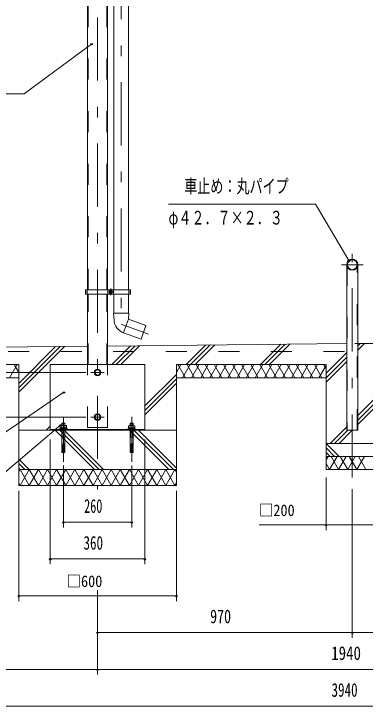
# Model space of a CAD drawing. Units: millimetres, scale not verified. Extents: x -30294 to 30299, y -14700 to 14700.
# Drawn here: x 15613 to 20296, y -3892 to 5329 of the extents above; entities that cross this region are included whole.
import ezdxf
from ezdxf.enums import TextEntityAlignment as Align

# ---------------------------------------------------------------- set-up
doc = ezdxf.new("R2010")
doc.units = ezdxf.units.MM
doc.header["$LTSCALE"] = 70
doc.linetypes.add('USER2', pattern=[10, 4, -6])
doc.linetypes.add('USER3', pattern=[24, 12, -5, 2, -5])
for name, color, linetype, lineweight in [('0-6_2-0BOLD', 7, 'Continuous', 18), ('0-7_2-1HIDDEN', 3, 'USER2', 18), ('0-8_2-2CENTER', 3, 'USER3', 18), ('0-9_2-4THIN', 4, 'Continuous', 18), ('0-A_2-5DIM', 3, 'Continuous', 18), ('0-B_2-6HATCH', 2, 'Continuous', 18)]:
    doc.layers.add(name, color=color, linetype=linetype, lineweight=lineweight)
doc.styles.add('ＭＳ ゴシック', font='')
doc.styles.get('ＭＳ ゴシック').set_extended_font_data('MS Gothic')

msp = doc.modelspace()

# ---------------------------------------------------------------- linework, layer by layer
at = {"layer": '0-6_2-0BOLD'}
for p, q in [((16595.52, 5724.28), (16595.52, 1653.26)), ((16862.58, 1653.26), (16862.58, 5724.28)), ((16947.81, 1653.26), (16947.81, 5724.28)), ((17140.31, 5724.28), (17140.31, 1653.26)), ((16589.93, 1625.26), (16568.58, 1625.26)), ((16589.93, 1653.26), (16589.93, 1597.26)), ((16595.52, 1597.26), (16595.52, 657.9)), ((16862.58, 657.9), (16862.58, 1597.26)), ((16868.18, 1597.26), (16868.18, 1653.26)), ((16942.2, 1597.26), (16942.2, 1653.26)), ((16947.81, 1340.49), (16947.81, 1597.26)), ((17140.31, 1597.26), (17140.31, 1340.49)), ((17145.9, 1653.26), (17145.9, 1597.26)), ((17167.26, 1625.26), (17145.9, 1625.26)), ((20049.34, 937.14), (16862.58, 904.79)), ((23385.54, 904.79), (20198.79, 937.14)), ((16595.52, 902.08), (13229.07, 867.89)), ((15679.06, 657.9), (13229.06, 657.9)), ((15679.06, 657.9), (15679.06, -952.1)), ((13229.06, 482.9), (15679.06, 482.9)), ((17779.06, 482.9), (19774.06, 482.9)), ((16295.06, -128.19), (16253.06, -128.19)), ((16253.44, -186.99), (16253.45, -157.19)), ((16294.68, -157.19), (16294.68, -187)), ((17163.45, -186.99), (17163.45, -157.19)), ((17204.67, -157.19), (17204.67, -187)), ((15679.06, -217.1), (17779.06, -217.1)), ((16099.06, -205.9), (17359.06, -205.9)), ((16234.58, -197.5), (16234.58, -187)), ((16274.06, -197.5), (16263.56, -186.99)), ((16284.56, -197.49), (16274.06, -187)), ((16295.06, -411.69), (16295.06, -217.1)), ((16313.54, -187), (16313.54, -197.5)), ((16326.56, -205.9), (16326.56, -197.5)), ((17144.58, -197.5), (17144.58, -187)), ((17184.06, -197.5), (17173.56, -186.99)), ((17194.56, -197.49), (17184.06, -187)), ((17223.55, -187), (17223.54, -197.5)), ((17236.56, -205.9), (17236.56, -197.5)), ((16253.06, -309.36), (16295.06, -309.36)), ((17205.06, -309.36), (17163.06, -309.36)), ((16253.06, -420.09), (16257.26, -411.69)), ((16295.06, -411.69), (16278.26, -411.69)), ((16278.26, -420.09), (16295.06, -420.09)), ((16278.26, -436.89), (16295.06, -436.89)), ((16295.06, -445.29), (16278.26, -445.29)), ((17167.26, -411.69), (17163.06, -420.09)), ((17167.26, -436.89), (17163.06, -445.29)), ((17205.06, -420.09), (17200.86, -411.69)), ((17205.06, -445.29), (17200.86, -436.89)), ((20474.07, -392.1), (19774.06, -392.1)), ((16257.26, -462.09), (16253.06, -470.49)), ((16257.26, -487.29), (16253.06, -495.69)), ((16295.06, -470.49), (16290.86, -462.09)), ((16295.06, -495.69), (16290.86, -487.29)), ((17167.26, -462.09), (17163.06, -470.49)), ((17167.26, -487.29), (17163.06, -495.69)), ((17205.06, -470.49), (17200.86, -462.09)), ((17205.06, -495.69), (17200.86, -487.29)), ((19774.06, -567.1), (20474.07, -567.1)), ((17779.06, -742.1), (15679.06, -742.1))]:
    msp.add_line(p, q, dxfattribs=at)
for points in [[(20049.34, 1987.9), (20049.34, -217.1), (20198.79, -217.1), (20198.79, 1987.9)], [(17145.56, 1340.49), (16942.55, 1340.49), (16948.72, 1250.21)], [(17074.48, 1082.6), (17140.32, 1263.49), (17145.56, 1340.49)], [(17140.32, 1263.49), (17374.63, 1178.21), (17308.79, 997.32), (17074.93, 1082.43)], [(15679.06, -952.1), (17779.06, -952.1), (17779.06, 657.9), (19774.06, 657.9), (19774.06, -742.1), (20474.06, -742.1), (20474.06, 657.9), (22469.06, 657.9), (22469.06, -952.1), (24569.06, -952.1), (24569.06, 657.9), (27019.06, 657.9)], [(17359.06, -217.1), (17359.06, 657.9), (16099.06, 657.9), (16099.06, -217.1)], [(16253.06, -153.4), (16253.06, -128.19), (16259.36, -121.89), (16288.76, -121.89), (16295.06, -128.19), (16295.06, -153.4)], [(17163.06, -128.19), (17169.36, -121.89), (17198.76, -121.89), (17205.06, -128.19), (17205.06, -153.4)], [(17163.06, -153.4), (17163.06, -128.19), (17205.06, -128.19)], [(16326.56, -197.5), (16221.55, -197.49), (16221.55, -205.9)], [(16253.06, -217.1), (16253.06, -411.69), (16269.86, -411.69)], [(17236.56, -197.5), (17131.56, -197.49), (17131.56, -205.9)], [(17163.06, -217.1), (17163.06, -411.69), (17179.86, -411.69)], [(17188.26, -411.69), (17205.06, -411.69), (17205.06, -217.1)], [(16269.86, -495.69), (16253.06, -495.69), (16253.06, -512.49), (16269.86, -512.49), (16269.86, -394.89), (16278.26, -394.89), (16278.26, -512.49), (16295.06, -512.49)], [(16269.86, -420.09), (16253.06, -420.09), (16253.06, -436.89), (16269.86, -436.89)], [(16269.86, -445.29), (16253.06, -445.29), (16257.26, -436.89)], [(16253.06, -445.29), (16253.06, -462.09), (16269.86, -462.09)], [(16278.26, -462.09), (16295.06, -462.09), (16295.06, -445.29), (16290.86, -436.89)], [(16295.06, -436.89), (16295.06, -420.09), (16290.86, -411.69)], [(17179.86, -495.69), (17163.06, -495.69), (17163.06, -512.49), (17179.86, -512.49), (17179.86, -394.89), (17188.26, -394.89), (17188.26, -512.49), (17205.06, -512.49), (17205.06, -495.69), (17188.26, -495.69)], [(17179.86, -420.09), (17163.06, -420.09), (17163.06, -436.89), (17179.86, -436.89)], [(17179.86, -445.29), (17163.06, -445.29), (17163.06, -462.09), (17179.86, -462.09)], [(17188.26, -436.89), (17205.06, -436.89), (17205.06, -420.09), (17188.26, -420.09)], [(17188.26, -462.09), (17205.06, -462.09), (17205.06, -445.29), (17188.26, -445.29)], [(16269.86, -470.49), (16253.06, -470.49), (16253.06, -487.29), (16269.86, -487.29)], [(16278.26, -487.29), (16295.06, -487.29), (16295.06, -470.49), (16278.26, -470.49)], [(16295.06, -512.49), (16295.06, -495.69), (16278.26, -495.69)], [(17179.86, -470.49), (17163.06, -470.49), (17163.06, -487.29), (17179.86, -487.29)], [(17188.26, -487.29), (17205.06, -487.29), (17205.06, -470.49), (17188.26, -470.49)]]:
    msp.add_lwpolyline(points, dxfattribs=at)
for points in [[(17167.26, 1597.26), (16568.58, 1597.26), (16568.58, 1653.26), (17167.26, 1653.26)], [(16922.69, 1635.37), (16922.69, 1615.16), (16905.19, 1605.05), (16887.69, 1615.16), (16887.69, 1635.37), (16905.19, 1645.47)], [(16694.06, 573.11), (16729.06, 593.31), (16764.06, 573.11), (16764.06, 532.69), (16729.06, 512.48), (16694.06, 532.69)], [(16694.06, -21.89), (16694.06, -62.31), (16729.06, -82.52), (16764.06, -62.31), (16764.06, -21.89), (16729.06, -1.69)], [(16315.28, -187), (16232.83, -187), (16232.83, -157.19), (16239.41, -153.4), (16308.71, -153.4), (16315.28, -157.19)], [(17225.28, -187), (17142.83, -187), (17142.83, -157.19), (17149.41, -153.4), (17218.71, -153.4), (17225.28, -157.19)]]:
    msp.add_lwpolyline(points, close=True, dxfattribs=at)
for centre, radius in [((20124.06, 1987.9), 74.72), ((20124.06, 1987.9), 66.67), ((16905.19, 1625.26), 21.88), ((16905.19, 1625.26), 17.15), ((16729.06, 552.9), 43.75), ((16729.06, 552.9), 34.3), ((16729.06, -42.1), 43.75), ((16729.06, -42.1), 34.3)]:
    msp.add_circle(centre, radius, dxfattribs=at)
for centre, radius, start, end in [((17140.77, 1263.32), 192.5, 183.90576, 250), ((16243.14, -169.29), 15.89, 49.57169, 90), ((16274.06, -211.27), 57.88, 69.1357, 110.8643), ((16304.98, -169.29), 15.89, 90, 130.43115), ((17153.14, -169.29), 15.89, 49.57169, 90), ((17184.06, -211.27), 57.88, 69.1357, 110.8643), ((17214.98, -169.29), 15.89, 90, 130.43115)]:
    msp.add_arc(centre, radius, start, end, dxfattribs=at)
at = {"layer": '0-7_2-1HIDDEN'}
for p, q in [((16605.33, 1653.26), (16605.33, 5724.28)), ((16852.78, 1653.26), (16852.78, 5724.28)), ((20057.39, 1987.9), (20057.39, -217.1)), ((20190.74, -217.1), (20190.74, 1987.9)), ((16605.33, 657.9), (16605.33, 1597.26)), ((16852.78, 657.9), (16852.78, 1597.26)), ((27019.06, 832.9), (13229.06, 832.9)), ((16862.59, -182.1), (16862.59, 657.9))]:
    msp.add_line(p, q, dxfattribs=at)
msp.add_lwpolyline([(16862.59, -182.1), (16595.53, -182.1), (16595.53, 657.9)], dxfattribs=at)
at = {"layer": '0-8_2-2CENTER'}
for p, q in [((16729.06, 6960.27), (16729.06, -1005.48)), ((20124.06, -846.89), (20124.06, 2132.63)), ((20268.79, 1987.9), (19979.34, 1987.9)), ((16905.19, 1581.51), (16905.19, 1669.01)), ((16861.44, 1625.26), (16948.94, 1625.26)), ((16816.56, 552.9), (16641.56, 552.9)), ((16274.06, -637.44), (16274.06, -39.05)), ((16641.56, -42.1), (16816.56, -42.1)), ((17184.06, -637.44), (17184.06, -39.05))]:
    msp.add_line(p, q, dxfattribs=at)
msp.add_lwpolyline([(17044.06, 6097.03), (17044.06, 1196.1), (17407.18, 1063.93)], dxfattribs=at)
at = {"layer": '0-9_2-4THIN'}
for p, q in [((16257.26, -153.4), (16257.26, -123.99)), ((16290.86, -123.99), (16290.86, -153.4)), ((17167.26, -123.99), (17167.26, -153.4)), ((17200.86, -153.4), (17200.86, -123.99))]:
    msp.add_line(p, q, dxfattribs=at)
for points in [[(16253.06, -316.63), (16257.27, -309.36), (16257.26, -217.1)], [(16290.86, -217.1), (16290.86, -309.36), (16295.06, -316.64)], [(17167.26, -217.1), (17167.27, -309.36), (17163.06, -316.63)], [(17205.06, -316.64), (17200.86, -309.36), (17200.86, -217.1)]]:
    msp.add_lwpolyline(points, dxfattribs=at)
at = {"layer": '0-A_2-5DIM'}
for p, q in [((16652.03, 4928.47), (15749.06, 4262.9)), ((16666.03, 4928.47), (16638.03, 4928.47)), ((15749.06, 4262.9), (13789.06, 4262.9)), ((20093.41, 2042.28), (20065.41, 2042.28)), ((21174.07, 937.9), (20159.07, 937.9)), ((16571.56, 552.9), (15049.06, 552.9)), ((16295.26, 290.76), (16267.26, 290.76)), ((15049.06, -42.1), (16571.56, -42.1)), ((16255.15, -146.58), (16227.15, -146.58)), ((16099.06, -340.94), (16099.06, -2002.1)), ((17359.06, -2002.1), (17359.06, -340.94)), ((16274.06, -1512.1), (16274.06, -685.99)), ((17184.06, -685.99), (17184.06, -1512.1)), ((19774.06, -847.1), (19774.06, -1547.1)), ((20124.06, -2982.1), (20124.06, -1003.07)), ((15679.06, -1022.1), (15679.06, -2492.1)), ((17779.06, -2492.1), (17779.06, -1022.09)), ((16288.06, -1442.1), (16260.06, -1442.1)), ((17184.06, -1442.1), (16274.06, -1442.1)), ((17198.06, -1442.1), (17170.06, -1442.1)), ((18881.56, -1477.1), (20595.09, -1477.1)), ((19788.06, -1477.1), (19760.06, -1477.1)), ((16113.06, -1932.1), (16085.06, -1932.1)), ((16099.06, -1932.1), (17359.06, -1932.1)), ((17373.06, -1932.1), (17345.06, -1932.1)), ((16729.06, -2352.1), (16729.06, -3472.1)), ((15693.06, -2422.1), (15665.06, -2422.1)), ((15679.06, -2422.1), (17779.06, -2422.1)), ((17793.06, -2422.1), (17765.06, -2422.1)), ((16743.06, -2912.1), (16715.06, -2912.1)), ((23519.06, -2912.1), (16729.06, -2912.1)), ((20138.06, -2912.1), (20110.06, -2912.1)), ((27019.06, -3402.09), (13229.06, -3402.09)), ((16743.06, -3402.09), (16715.06, -3402.09)), ((13229.06, -3892.1), (27019.06, -3892.1))]:
    msp.add_line(p, q, dxfattribs=at)
for points in [[(20079.41, 2042.28), (19634.07, 2792.9), (17674.07, 2792.9)], [(9974.06, -2107.1), (12774.07, -2107.1), (16281.26, 290.76)], [(16241.15, -146.58), (12774.07, -3087.1), (10814.06, -3087.1)]]:
    msp.add_lwpolyline(points, dxfattribs=at)
for centre in [(16652.03, 4928.47), (20079.41, 2042.28), (16281.26, 290.76), (16241.15, -146.58), (16274.06, -1442.1), (17184.06, -1442.1), (19774.06, -1477.1), (16099.06, -1932.1), (17359.06, -1932.1), (15679.06, -2422.1), (17779.06, -2422.1), (16729.06, -2912.1), (20124.06, -2912.1), (16729.06, -3402.09)]:
    msp.add_arc(centre, 14, 180, 0, dxfattribs=at)
at = {"layer": '0-B_2-6HATCH'}
for p, q in [((19170.04, 928.22), (18899.72, 657.9)), ((18959.12, 657.9), (19230.04, 928.83)), ((19018.52, 657.9), (19290.05, 929.44)), ((20228.02, 936.85), (20198.79, 907.62)), ((20198.79, 848.22), (20286.81, 936.25)), ((16289.74, 898.97), (15679.06, 288.29)), ((15679.06, 347.69), (16229.73, 898.36)), ((16169.73, 897.75), (15679.06, 407.08)), ((16919.82, 657.9), (17169.83, 907.91)), ((17229.84, 908.52), (16979.22, 657.9)), ((17038.62, 657.9), (17289.84, 909.13)), ((18169.93, 918.06), (17909.77, 657.9)), ((17969.17, 657.9), (18229.94, 918.67)), ((18028.57, 657.9), (18289.95, 919.28)), ((19774.06, 542.29), (20049.34, 817.56)), ((20049.34, 758.17), (19774.06, 482.89)), ((15658.25, 657.9), (15557.22, 482.9)), ((15679.06, 551.87), (15617.84, 657.9)), ((17779.06, 551.24), (17840.64, 657.9)), ((17800.22, 657.9), (17901.26, 482.9)), ((17860.85, 482.9), (17961.88, 657.9)), ((17921.47, 657.9), (18022.5, 482.9)), ((17982.09, 482.9), (18083.13, 657.9)), ((18042.71, 657.9), (18143.75, 482.9)), ((18103.33, 482.9), (18204.37, 657.9)), ((18163.95, 657.9), (18264.99, 482.9)), ((18224.58, 482.9), (18325.61, 657.9)), ((18285.2, 657.9), (18386.24, 482.9)), ((18345.82, 482.9), (18446.86, 657.9)), ((18406.44, 657.9), (18507.48, 482.9)), ((18467.06, 482.9), (18568.1, 657.9)), ((18527.69, 657.9), (18628.72, 482.9)), ((18588.31, 482.9), (18689.34, 657.9)), ((18648.93, 657.9), (18749.97, 482.9)), ((18709.55, 482.9), (18810.59, 657.9)), ((18770.17, 657.9), (18871.21, 482.9)), ((18830.79, 482.9), (18931.83, 657.9)), ((18891.42, 657.9), (18992.45, 482.9)), ((18952.04, 482.9), (19053.07, 657.9)), ((19113.7, 482.9), (19012.66, 657.9)), ((19174.32, 657.9), (19073.28, 482.9)), ((19234.94, 482.9), (19133.9, 657.9)), ((19295.56, 657.9), (19194.52, 482.9)), ((19255.15, 657.9), (19356.18, 482.9)), ((19315.77, 482.9), (19416.81, 657.9)), ((19376.39, 657.9), (19477.43, 482.9)), ((19437.01, 482.9), (19538.05, 657.9)), ((19497.63, 657.9), (19598.67, 482.9)), ((19558.26, 482.9), (19659.29, 657.9)), ((19618.88, 657.9), (19719.91, 482.9)), ((19679.5, 482.9), (19774.06, 646.69)), ((19740.12, 657.9), (19774.06, 599.11)), ((19774.06, 423.5), (20049.34, 698.77)), ((15678.46, 482.9), (15679.06, 483.94)), ((17359.06, 107.19), (17779.06, 527.19)), ((17779.06, 467.79), (17359.06, 47.79)), ((17779.06, 484.56), (17780.02, 482.9)), ((17359.06, -11.6), (17779.06, 408.39)), ((20474.06, 252.34), (20198.79, -22.93)), ((20198.79, -82.33), (20474.06, 192.94)), ((20474.06, 133.55), (20198.79, -141.72)), ((16044.82, -217.1), (16099.06, -162.87)), ((20049.34, -172.38), (19829.62, -392.1)), ((16164.92, -217.1), (16689.92, -742.1)), ((16749.32, -742.1), (16224.32, -217.1)), ((16283.71, -217.1), (16808.71, -742.1)), ((17679.87, -742.1), (17154.87, -217.1)), ((17214.26, -217.1), (17739.27, -742.1)), ((17779.06, -722.5), (17273.66, -217.1)), ((19889.02, -392.1), (20064.02, -217.1)), ((20123.42, -217.1), (19948.42, -392.1)), ((19774.07, -392.75), (19948.41, -567.1)), ((19774.07, -452.15), (19889.02, -567.1)), ((19829.62, -567.1), (19774.07, -511.55)), ((15818.76, -742.1), (15679.06, -602.39)), ((19774.06, -613.31), (19800.74, -567.1)), ((19921.99, -567.1), (19820.95, -742.1)), ((19942.19, -742.1), (19841.16, -567.1)), ((20043.23, -567.1), (19942.19, -742.1)), ((19962.4, -567.1), (20063.44, -742.1)), ((20063.44, -742.1), (20164.47, -567.1)), ((20184.68, -742.1), (20083.65, -567.1)), ((20285.72, -567.1), (20184.68, -742.1)), ((20204.89, -567.1), (20305.92, -742.1)), ((15679.06, -661.79), (15759.37, -742.1)), ((15699.97, -742.1), (15679.06, -721.19)), ((19820.95, -742.1), (19774.06, -660.89)), ((15698.67, -742.1), (15679.06, -776.07)), ((15819.91, -952.1), (15698.67, -742.1)), ((15941.16, -742.1), (15819.91, -952.1)), ((16062.4, -952.1), (15941.15, -742.1)), ((16183.64, -742.1), (16062.4, -952.1)), ((16304.88, -952.1), (16183.64, -742.1)), ((16426.13, -742.1), (16304.89, -952.1)), ((16547.37, -952.1), (16426.13, -742.1)), ((16668.62, -952.1), (16789.86, -742.1)), ((16789.86, -742.1), (16911.1, -952.1)), ((17638.56, -742.1), (17517.32, -952.1)), ((17759.81, -952.1), (17638.57, -742.1)), ((15679.06, -918.14), (15698.67, -952.1)), ((17779.06, -918.76), (17759.81, -952.1))]:
    msp.add_line(p, q, dxfattribs=at)
for points in [[(15698.67, -952.1), (15819.91, -742.1), (15941.15, -952.1)], [(15941.16, -952.1), (16062.4, -742.1), (16183.64, -952.1)], [(16183.64, -952.1), (16304.88, -742.1), (16426.13, -952.1)], [(16426.13, -952.1), (16547.37, -742.1), (16668.61, -952.1)], [(16789.86, -952.1), (16668.62, -742.1), (16547.37, -952.1)], [(17032.35, -952.1), (16911.1, -742.1), (16789.86, -952.1)], [(16911.11, -952.1), (17032.35, -742.1), (17153.59, -952.1)], [(17274.83, -952.1), (17153.59, -742.1), (17032.35, -952.1)], [(17153.59, -952.1), (17274.84, -742.1), (17396.08, -952.1), (17517.32, -742.1), (17638.56, -952.1)], [(17517.32, -952.1), (17396.08, -742.1), (17274.84, -952.1)], [(17638.57, -952.1), (17759.81, -742.1), (17779.06, -775.44)]]:
    msp.add_lwpolyline(points, dxfattribs=at)

# ---------------------------------------------------------------- texts
at = {"layer": '0-A_2-5DIM', "color": 7, "style": 'ＭＳ ゴシック'}
for s, height, width, p in [('車止め：丸パイプ', 182.3, 0.7, (17884.07, 2887.78)), ('φ４２．７×２．３', 182.3, 0.7, (17674.07, 2467.77)), ('260', 182.3, 0.65, (16550.87, -1372.1)), ('□200', 155, 0.9, (18881.56, -1407.1)), ('360', 182.3, 0.7, (16541.85, -1862.1)), ('□600', 155, 0.9, (16317.81, -2352.1)), ('970', 182.3, 0.75, (18229.41, -2842.1)), ('1940', 182.3, 0.8, (19843, -3332.09)), ('3940', 182.3, 0.7, (19847.54, -3822.1))]:
    msp.add_text(s, height=height, dxfattribs=dict(at, width=width)).set_placement(p, align=Align.BOTTOM_LEFT)

doc.saveas('drawing.dxf')
